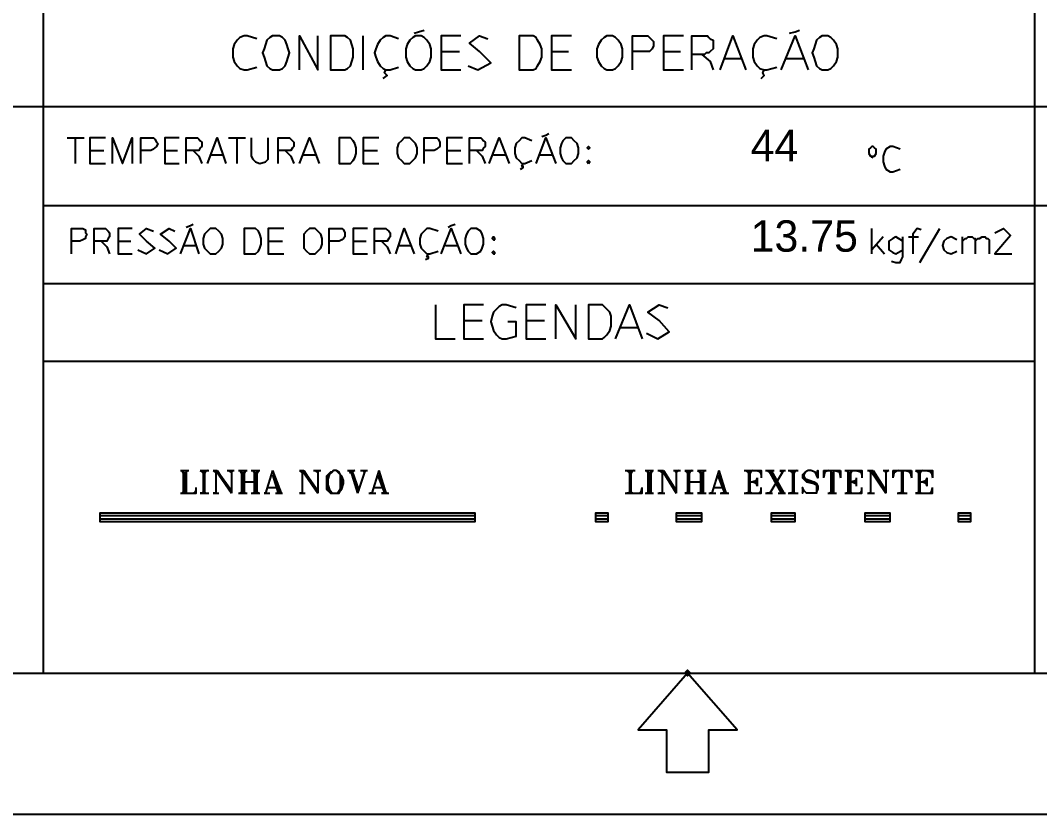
# Model space of a CAD drawing. Extents: x 0 to 597, y 0 to 422.
# Drawn here: x 257.3 to 329.2, y 0 to 56.1 of the extents above; entities that cross this region are included whole.
import ezdxf

# ---------------------------------------------------------------- set-up
doc = ezdxf.new("R2010")
doc.units = 0
doc.header["$MEASUREMENT"] = 0
doc.layers.add('GT_1', color=7, linetype='Continuous')
doc.styles.add('HTX1', font='O8116901', dxfattribs={"width": 1.02})

msp = doc.modelspace()

# ---------------------------------------------------------------- linework, layer by layer
at = {"linetype": 'Continuous'}
msp.add_lwpolyline([(0, 421.74), (597.11, 421.74), (597.11, 0), (0, 0)], close=True, dxfattribs=at)
at = {"layer": 'GT_1', "flags": 128}
for points in [[(25, 10), (583.8, 10), (583.8, 409.8)], [(258.9, 107.9), (258.9, 10)], [(328.9, 107.9), (328.9, 10)], [(274, 54.8), (273.3, 55), (273.1, 55), (272.8, 54.9), (272.6, 54.7), (272.4, 54.4), (272.3, 54.1), (272.3, 53.8), (272.3, 53.5), (272.4, 53.2), (272.6, 52.9), (272.8, 52.7), (273.1, 52.6), (273.3, 52.6), (274, 52.8)], [(275.5, 52.6), (275.6, 52.6), (275.8, 52.7), (276, 52.9), (276.1, 53.2), (276.2, 53.5), (276.3, 53.8), (276.2, 54.1), (276.1, 54.4), (276, 54.7), (275.8, 54.9), (275.6, 55), (275.4, 55), (275.1, 55), (274.9, 54.9), (274.7, 54.7), (274.6, 54.4), (274.5, 54.1), (274.4, 53.8), (274.5, 53.5), (274.6, 53.2), (274.7, 52.9), (274.9, 52.7), (275.1, 52.6), (275.4, 52.6), (275.5, 52.6)], [(277, 52.6), (277, 55), (278.3, 52.6), (278.3, 55)], [(280.1, 52.6), (280.2, 52.6), (280.4, 52.7), (280.6, 52.9), (280.7, 53.2), (280.8, 53.5), (280.8, 53.8), (280.8, 54.1), (280.7, 54.4), (280.6, 54.7), (280.4, 54.9), (280.2, 55), (280, 55), (279.2, 55), (279.2, 52.6), (280, 52.6), (280.1, 52.6)], [(281.5, 52.6), (281.5, 55)], [(284, 54.8), (283.4, 55), (283.1, 55), (282.9, 54.9), (282.7, 54.7), (282.5, 54.4), (282.4, 54.1), (282.3, 53.8), (282.4, 53.5), (282.5, 53.2), (282.7, 52.9), (282.9, 52.7), (283.1, 52.6), (283.4, 52.6), (284, 52.8)], [(285.5, 52.6), (285.6, 52.6), (285.8, 52.7), (286, 52.9), (286.2, 53.2), (286.3, 53.5), (286.3, 53.8), (286.3, 54.1), (286.2, 54.4), (286, 54.7), (285.8, 54.9), (285.6, 55), (285.4, 55), (285.2, 55), (285, 54.9), (284.8, 54.7), (284.6, 54.4), (284.5, 54.1), (284.5, 53.8), (284.5, 53.5), (284.6, 53.2), (284.8, 52.9), (285, 52.7), (285.2, 52.6), (285.4, 52.6), (285.5, 52.6)], [(285.1, 55.2), (285.4, 55.3), (285.8, 55.4)], [(288.4, 55), (287, 55), (287, 52.6), (288.4, 52.6)], [(288.9, 52.9), (289.6, 52.6), (290.5, 53.1), (289.7, 53.9), (289, 54.5), (289.7, 55), (290.3, 54.8)], [(293.4, 52.6), (293.5, 52.6), (293.7, 52.7), (293.8, 52.9), (294, 53.2), (294.1, 53.5), (294.1, 53.8), (294.1, 54.1), (294, 54.4), (293.8, 54.7), (293.7, 54.9), (293.5, 55), (293.3, 55), (292.5, 55), (292.5, 52.6), (293.3, 52.6), (293.4, 52.6)], [(296.2, 55), (294.8, 55), (294.8, 52.6), (296.2, 52.6)], [(299, 52.6), (299.1, 52.6), (299.3, 52.7), (299.5, 52.9), (299.7, 53.2), (299.8, 53.5), (299.8, 53.8), (299.8, 54.1), (299.7, 54.4), (299.5, 54.7), (299.3, 54.9), (299.1, 55), (298.9, 55), (298.7, 55), (298.5, 54.9), (298.3, 54.7), (298.1, 54.4), (298, 54.1), (298, 53.8), (298, 53.5), (298.1, 53.2), (298.3, 52.9), (298.5, 52.7), (298.7, 52.6), (298.9, 52.6), (299, 52.6)], [(300.5, 52.6), (300.5, 55), (301.4, 55), (301.6, 55), (301.7, 54.9), (301.8, 54.8), (301.9, 54.7), (302, 54.6), (302, 54.4), (302, 54.3), (301.9, 54.1), (301.8, 54), (301.7, 53.9), (301.6, 53.9), (301.4, 53.9), (300.5, 53.9)], [(304.1, 55), (302.7, 55), (302.7, 52.6), (304.1, 52.6)], [(304.7, 52.6), (304.7, 55), (305.6, 55), (305.8, 55), (305.9, 54.9), (306, 54.8), (306.2, 54.7), (306.2, 54.5), (306.2, 54.4), (306.2, 54.2), (306.2, 54.1), (306, 53.9), (305.9, 53.8), (305.7, 53.8), (305.6, 53.7), (304.7, 53.7)], [(306.7, 52.6), (307.6, 55), (308.5, 52.6)], [(310.7, 54.8), (310, 55), (309.8, 55), (309.5, 54.9), (309.3, 54.7), (309.1, 54.4), (309, 54.1), (309, 53.8), (309, 53.5), (309.1, 53.2), (309.3, 52.9), (309.5, 52.7), (309.8, 52.6), (310, 52.6), (310.7, 52.8)], [(311, 52.6), (312, 55), (312.9, 52.6)], [(311.6, 55.2), (312, 55.3), (312.3, 55.4)], [(314.2, 52.6), (314.3, 52.6), (314.5, 52.7), (314.7, 52.9), (314.9, 53.2), (315, 53.5), (315, 53.8), (315, 54.1), (314.9, 54.4), (314.7, 54.7), (314.5, 54.9), (314.3, 55), (314.1, 55), (313.9, 55), (313.7, 54.9), (313.5, 54.7), (313.4, 54.4), (313.3, 54.1), (313.2, 53.8), (313.3, 53.5), (313.4, 53.2), (313.5, 52.9), (313.7, 52.7), (313.9, 52.6), (314.1, 52.6), (314.2, 52.6)], [(287, 53.9), (288.3, 53.9)], [(294.8, 53.9), (296, 53.9)], [(302.7, 53.9), (303.9, 53.9)], [(305.4, 53.7), (306, 53.2), (306.2, 52.6)], [(307, 53.4), (308.2, 53.4)], [(311.3, 53.4), (312.6, 53.4)], [(282.9, 52), (283.2, 52.2), (283, 52.4), (283.1, 52.6)], [(309.6, 52), (309.8, 52.2), (309.7, 52.4), (309.8, 52.6)], [(453.8, 50), (142, 50)], [(260.6, 47.8), (261.8, 47.8)], [(261.2, 46), (261.2, 47.8)], [(263.3, 47.8), (262.2, 47.8), (262.2, 46), (263.3, 46)], [(263.8, 46), (263.8, 47.8), (264.5, 46), (265.2, 47.8), (265.2, 46)], [(265.8, 46), (265.8, 47.8), (266.5, 47.8), (266.7, 47.8), (266.8, 47.7), (266.9, 47.5), (267, 47.4), (266.9, 47.2), (266.8, 47.1), (266.7, 47), (266.5, 46.9), (265.8, 46.9)], [(268.5, 47.8), (267.5, 47.8), (267.5, 46), (268.5, 46)], [(269, 46), (269, 47.8), (269.6, 47.8), (269.8, 47.8), (269.9, 47.7), (270, 47.6), (270.1, 47.5), (270.1, 47.3), (270.1, 47.2), (270, 47.1), (269.9, 46.9), (269.8, 46.9), (269.6, 46.9), (269, 46.9)], [(270.5, 46), (271.2, 47.8), (271.8, 46)], [(272, 47.8), (273.2, 47.8)], [(272.6, 46), (272.6, 47.8)], [(273.6, 47.8), (273.6, 46.5), (273.7, 46.3), (273.9, 46.1), (274.2, 46), (274.6, 46.1), (274.8, 46.3), (274.8, 46.5), (274.8, 47.8)], [(275.5, 46), (275.5, 47.8), (276.2, 47.8), (276.3, 47.8), (276.4, 47.7), (276.5, 47.6), (276.6, 47.5), (276.6, 47.3), (276.6, 47.2), (276.5, 47.1), (276.4, 46.9), (276.3, 46.9), (276.2, 46.9), (275.5, 46.9)], [(277, 46), (277.7, 47.8), (278.4, 46)], [(280.5, 46), (280.6, 46), (280.8, 46.2), (280.9, 46.4), (281, 46.7), (281, 47.1), (280.9, 47.4), (280.8, 47.6), (280.6, 47.8), (280.4, 47.8), (279.8, 47.8), (279.8, 46), (280.4, 46), (280.5, 46)], [(282.6, 47.8), (281.5, 47.8), (281.5, 46), (282.6, 46)], [(284.7, 46), (284.8, 46), (285, 46.2), (285.2, 46.4), (285.3, 46.7), (285.3, 47.1), (285.2, 47.4), (285, 47.6), (284.8, 47.8), (284.6, 47.8), (284.4, 47.8), (284.2, 47.6), (284, 47.4), (283.9, 47.1), (283.9, 46.7), (284, 46.4), (284.2, 46.2), (284.4, 46), (284.6, 46), (284.7, 46)], [(285.8, 46), (285.8, 47.8), (286.5, 47.8), (286.7, 47.8), (286.8, 47.7), (286.9, 47.5), (286.9, 47.4), (286.9, 47.2), (286.8, 47.1), (286.7, 47), (286.5, 46.9), (285.8, 46.9)], [(288.5, 47.8), (287.4, 47.8), (287.4, 46), (288.5, 46)], [(289, 46), (289, 47.8), (289.6, 47.8), (289.8, 47.8), (289.9, 47.7), (290, 47.6), (290.1, 47.5), (290.1, 47.3), (290.1, 47.2), (290, 47.1), (289.9, 46.9), (289.8, 46.9), (289.6, 46.9), (289, 46.9)], [(290.4, 46), (291.1, 47.8), (291.8, 46)], [(293.4, 47.6), (292.9, 47.8), (292.7, 47.8), (292.5, 47.6), (292.3, 47.4), (292.2, 47.1), (292.2, 46.7), (292.3, 46.4), (292.5, 46.2), (292.7, 46), (292.9, 46), (293.4, 46.2)], [(293.7, 46), (294.4, 47.8), (295.1, 46)], [(294.1, 47.9), (294.4, 48), (294.6, 48.1)], [(296.1, 46), (296.2, 46), (296.4, 46.2), (296.6, 46.4), (296.7, 46.7), (296.7, 47.1), (296.6, 47.4), (296.4, 47.6), (296.2, 47.8), (296, 47.8), (295.8, 47.8), (295.6, 47.6), (295.5, 47.4), (295.4, 47.1), (295.4, 46.7), (295.5, 46.4), (295.6, 46.2), (295.8, 46), (296, 46), (296.1, 46)], [(262.2, 46.9), (263.2, 46.9)], [(267.5, 46.9), (268.4, 46.9)], [(269.5, 46.9), (269.9, 46.5), (270.1, 46)], [(276, 46.9), (276.4, 46.5), (276.6, 46)], [(281.5, 46.9), (282.5, 46.9)], [(287.4, 46.9), (288.4, 46.9)], [(289.5, 46.9), (289.9, 46.5), (290.1, 46)], [(297.4, 47), (297.5, 47.1), (297.4, 47.2), (297.3, 47.1), (297.4, 47)], [(317.4, 46.4), (317.5, 46.5), (317.6, 46.5), (317.7, 46.7), (317.7, 46.8), (317.7, 47), (317.6, 47.1), (317.5, 47.2), (317.4, 47.2), (317.3, 47.1), (317.2, 47), (317.2, 46.8), (317.2, 46.7), (317.3, 46.5), (317.4, 46.5), (317.4, 46.4)], [(319.4, 47), (318.9, 47.2), (318.7, 47.2), (318.4, 47), (318.3, 46.8), (318.2, 46.5), (318.2, 46.1), (318.3, 45.8), (318.4, 45.6), (318.7, 45.4), (318.9, 45.4), (319.4, 45.6)], [(270.7, 46.6), (271.6, 46.6)], [(277.2, 46.6), (278.1, 46.6)], [(290.7, 46.6), (291.6, 46.6)], [(293.9, 46.6), (294.9, 46.6)], [(297.4, 46), (297.5, 46.1), (297.4, 46.2), (297.3, 46.1), (297.4, 46)], [(292.6, 45.6), (292.8, 45.7), (292.8, 45.8), (292.7, 45.8), (292.8, 46)], [(328.9, 43), (258.9, 43)], [(453.8, 43), (328.9, 43)], [(260.9, 39.6), (260.9, 41.4), (261.5, 41.4), (261.6, 41.4), (261.7, 41.4), (261.9, 41.3), (261.9, 41.1), (262, 41), (261.9, 40.8), (261.9, 40.7), (261.7, 40.6), (261.5, 40.5), (260.9, 40.5)], [(262.5, 39.6), (262.5, 41.4), (263.1, 41.4), (263.3, 41.4), (263.4, 41.3), (263.5, 41.2), (263.6, 41.1), (263.6, 40.9), (263.6, 40.8), (263.5, 40.7), (263.4, 40.5), (263.3, 40.5), (263.1, 40.5), (262.5, 40.5)], [(265.2, 41.4), (264.2, 41.4), (264.2, 39.6), (265.2, 39.6)], [(265.6, 39.9), (266.2, 39.6), (266.8, 40), (266.2, 40.5), (265.7, 41), (266.2, 41.4), (266.7, 41.2)], [(267.1, 39.9), (267.7, 39.6), (268.3, 40), (267.8, 40.5), (267.2, 41), (267.8, 41.4), (268.2, 41.2)], [(268.6, 39.6), (269.3, 41.4), (269.9, 39.6)], [(269, 41.5), (269.3, 41.6), (269.5, 41.7)], [(271, 39.6), (271.1, 39.6), (271.3, 39.8), (271.5, 40), (271.6, 40.3), (271.6, 40.7), (271.5, 41), (271.3, 41.2), (271.1, 41.4), (270.9, 41.4), (270.7, 41.4), (270.5, 41.2), (270.3, 41), (270.2, 40.7), (270.2, 40.3), (270.3, 40), (270.5, 39.8), (270.7, 39.6), (270.9, 39.6), (271, 39.6)], [(273.8, 39.6), (273.9, 39.6), (274.1, 39.8), (274.2, 40), (274.3, 40.3), (274.3, 40.7), (274.2, 41), (274.1, 41.2), (273.9, 41.4), (273.7, 41.4), (273.1, 41.4), (273.1, 39.6), (273.7, 39.6), (273.8, 39.6)], [(275.9, 41.4), (274.8, 41.4), (274.8, 39.6), (275.9, 39.6)], [(278, 39.6), (278.1, 39.6), (278.3, 39.8), (278.5, 40), (278.6, 40.3), (278.6, 40.7), (278.5, 41), (278.3, 41.2), (278.1, 41.4), (277.9, 41.4), (277.7, 41.4), (277.5, 41.2), (277.3, 41), (277.3, 40.7), (277.3, 40.3), (277.3, 40), (277.5, 39.8), (277.7, 39.6), (277.9, 39.6), (278, 39.6)], [(279.1, 39.6), (279.1, 41.4), (279.8, 41.4), (280, 41.4), (280.1, 41.3), (280.2, 41.1), (280.2, 41), (280.2, 40.8), (280.1, 40.7), (280, 40.6), (279.8, 40.5), (279.1, 40.5)], [(281.8, 41.4), (280.8, 41.4), (280.8, 39.6), (281.8, 39.6)], [(282.3, 39.6), (282.3, 41.4), (282.9, 41.4), (283.1, 41.4), (283.2, 41.3), (283.3, 41.2), (283.4, 41.1), (283.4, 40.9), (283.4, 40.8), (283.3, 40.7), (283.2, 40.5), (283.1, 40.5), (282.9, 40.5), (282.3, 40.5)], [(283.8, 39.6), (284.4, 41.4), (285.1, 39.6)], [(286.8, 41.2), (286.2, 41.4), (286, 41.4), (285.8, 41.2), (285.6, 41), (285.5, 40.7), (285.5, 40.3), (285.6, 40), (285.8, 39.8), (286, 39.6), (286.2, 39.6), (286.8, 39.8)], [(287, 39.6), (287.7, 41.4), (288.4, 39.6)], [(287.5, 41.5), (287.7, 41.6), (288, 41.7)], [(289.4, 39.6), (289.5, 39.6), (289.8, 39.8), (289.9, 40), (290, 40.3), (290, 40.7), (289.9, 41), (289.8, 41.2), (289.5, 41.4), (289.3, 41.4), (289.1, 41.4), (288.9, 41.2), (288.8, 41), (288.7, 40.7), (288.7, 40.3), (288.8, 40), (288.9, 39.8), (289.1, 39.6), (289.3, 39.6), (289.4, 39.6)], [(317.4, 39.6), (317.4, 41.4)], [(320.9, 41.3), (320.6, 41.4), (320.3, 41), (320.3, 39.6)], [(320.8, 39), (322.2, 41.4)], [(326.1, 41.1), (326.7, 41.4), (327.2, 40.9), (326.1, 39.6), (327.3, 39.6)], [(263, 40.5), (263.4, 40.1), (263.6, 39.6)], [(264.2, 40.5), (265.1, 40.5)], [(274.8, 40.5), (275.8, 40.5)], [(280.8, 40.5), (281.7, 40.5)], [(282.8, 40.5), (283.2, 40.1), (283.4, 39.6)], [(290.8, 40.6), (290.8, 40.7), (290.7, 40.8), (290.6, 40.7), (290.7, 40.6), (290.8, 40.6)], [(318.2, 40.8), (317.4, 39.9)], [(317.7, 40.3), (318.3, 39.6)], [(319.6, 40.5), (319.1, 40.8), (318.9, 40.7), (318.6, 40.5), (318.6, 40.2), (318.6, 39.9), (318.9, 39.7), (319.1, 39.6), (319.6, 39.9)], [(318.8, 39.1), (319.1, 39), (319.4, 39), (319.5, 39.2), (319.6, 39.4), (319.6, 40.8)], [(320, 40.8), (320.7, 40.8)], [(323.4, 40.6), (323, 40.8), (322.7, 40.7), (322.5, 40.5), (322.4, 40.2), (322.5, 39.9), (322.7, 39.7), (323, 39.6), (323.4, 39.8)], [(323.8, 39.6), (323.8, 40.8)], [(323.8, 40.5), (323.9, 40.6), (324, 40.7), (324.1, 40.7), (324.2, 40.8), (324.4, 40.8), (324.5, 40.8), (324.6, 40.7), (324.7, 40.7), (324.7, 40.6), (324.7, 40.5), (324.7, 39.6)], [(324.7, 40.5), (324.8, 40.6), (324.9, 40.7), (325, 40.7), (325.2, 40.8), (325.3, 40.8), (325.4, 40.8), (325.5, 40.7), (325.6, 40.7), (325.7, 40.6), (325.7, 40.5), (325.7, 39.6)], [(268.8, 40.2), (269.7, 40.2)], [(284, 40.2), (284.9, 40.2)], [(285.9, 39.2), (286.1, 39.3), (286.1, 39.4), (286, 39.4), (286.1, 39.6)], [(287.3, 40.2), (288.2, 40.2)], [(290.8, 39.6), (290.8, 39.7), (290.7, 39.8), (290.6, 39.7), (290.7, 39.6), (290.8, 39.6)], [(328.9, 37.5), (258.9, 37.5)], [(286.6, 36), (286.6, 33.6), (288, 33.6)], [(290, 36), (288.6, 36), (288.6, 33.6), (290, 33.6)], [(292.3, 35.8), (291.6, 36), (291.3, 36), (291.1, 35.9), (290.9, 35.7), (290.7, 35.5), (290.6, 35.2), (290.5, 34.8), (290.6, 34.5), (290.7, 34.2), (290.9, 33.9), (291.1, 33.7), (291.3, 33.6), (291.6, 33.6), (292.3, 33.8), (292.3, 34.8), (291.7, 34.8)], [(294.4, 36), (293, 36), (293, 33.6), (294.4, 33.6)], [(295.1, 33.6), (295.1, 36), (296.5, 33.6), (296.5, 36)], [(298.3, 33.6), (298.4, 33.6), (298.5, 33.7), (298.7, 33.9), (298.9, 34.2), (299, 34.5), (299, 34.8), (299, 35.2), (298.9, 35.5), (298.7, 35.7), (298.5, 35.9), (298.4, 36), (298.2, 36), (297.4, 36), (297.4, 33.6), (298.2, 33.6), (298.3, 33.6)], [(299.3, 33.6), (300.3, 36), (301.2, 33.6)], [(301.5, 34), (302.3, 33.6), (303.1, 34.1), (302.4, 34.9), (301.6, 35.5), (302.4, 36), (303, 35.8)], [(288.6, 34.9), (289.9, 34.9)], [(293, 34.9), (294.3, 34.9)], [(299.6, 34.4), (300.9, 34.4)], [(328.9, 32), (258.9, 32)], [(268.6, 24.3), (269.2, 24.3)], [(268.7, 24.3), (268.8, 24.2)], [(268.7, 24.3), (268.8, 24.1)], [(268.8, 24.3), (268.8, 22.7)], [(268.9, 24.2), (268.9, 22.7)], [(269, 24.3), (269, 22.7)], [(269, 24.3), (269, 24.1)], [(269.1, 24.3), (269, 24.2)], [(270, 24.3), (270.6, 24.3)], [(270, 24.3), (270.2, 24.2)], [(270.1, 24.3), (270.2, 24.1)], [(270.2, 24.3), (270.2, 22.7)], [(270.3, 24.3), (270.3, 22.7)], [(270.4, 24.3), (270.3, 24.1)], [(270.5, 24.3), (270.3, 24.2)], [(270.3, 24.2), (270.3, 22.7)], [(270.9, 24.3), (271.2, 24.3)], [(270.9, 24.3), (271.1, 24.2)], [(271.1, 24.3), (271.1, 22.7)], [(271.1, 24.3), (272.2, 22.7)], [(271.2, 24.3), (272.1, 22.9)], [(271.2, 24.3), (272.2, 22.9)], [(271.9, 24.3), (272.4, 24.3)], [(272, 24.3), (272.2, 24.2)], [(272.3, 24.3), (272.2, 24.2)], [(272.2, 24.2), (272.2, 22.7)], [(272.7, 24.3), (273.3, 24.3)], [(272.8, 24.3), (272.9, 24.2)], [(272.8, 24.3), (272.9, 24.1)], [(272.9, 24.3), (272.9, 22.7)], [(273, 24.2), (273, 22.7)], [(273.1, 24.3), (273.1, 22.7)], [(273.2, 24.3), (273.1, 24.1)], [(273.2, 24.3), (273.1, 24.2)], [(273.6, 24.3), (274.2, 24.3)], [(273.7, 24.3), (273.8, 24.2)], [(273.8, 24.3), (273.8, 22.7)], [(273.8, 24.3), (273.8, 24.1)], [(273.9, 24.2), (273.9, 22.7)], [(274, 24.3), (274, 22.7)], [(274.1, 24.3), (274, 24.1)], [(274.1, 24.3), (274, 24.2)], [(275.1, 24.3), (274.6, 22.7)], [(275.1, 24.3), (275.7, 22.7)], [(275.1, 24), (275.5, 22.7)], [(275.1, 24), (275.6, 22.7)], [(277, 24.3), (277.3, 24.3)], [(277, 24.3), (277.2, 24.2)], [(277.2, 24.3), (277.2, 22.7)], [(277.2, 24.3), (278.3, 22.7)], [(277.3, 24.3), (278.2, 22.9)], [(277.3, 24.3), (278.3, 22.9)], [(278, 24.3), (278.5, 24.3)], [(278.1, 24.3), (278.3, 24.2)], [(278.4, 24.3), (278.3, 24.2)], [(278.3, 24.2), (278.3, 22.7)], [(279.3, 24.2), (279.2, 24.2), (279, 24), (278.9, 23.9), (278.9, 23.6), (278.9, 23.4), (278.9, 23), (279, 22.9), (279.2, 22.7), (279.4, 22.7), (279.6, 22.7), (279.8, 22.7), (279.9, 22.9), (280, 23), (280.1, 23.4), (280.1, 23.6), (280, 23.9), (279.9, 24), (279.8, 24.2), (279.6, 24.3), (279.4, 24.3), (279.3, 24.2)], [(279.1, 24), (279, 23.9), (278.9, 23.7), (278.9, 23.3), (279, 23), (279.1, 22.9)], [(279.4, 24.3), (279.3, 24.2), (279.1, 24), (279, 23.7), (279, 23.3), (279.1, 23), (279.3, 22.7), (279.4, 22.7)], [(279.6, 22.7), (279.7, 22.7), (279.9, 23), (279.9, 23.3), (279.9, 23.7), (279.9, 24), (279.7, 24.2), (279.6, 24.3)], [(279.9, 22.9), (279.9, 23), (280, 23.3), (280, 23.7), (279.9, 23.9), (279.9, 24)], [(280.4, 24.3), (280.9, 24.3)], [(280.5, 24.3), (280.6, 24.1)], [(280.6, 24.3), (281.1, 22.7)], [(280.6, 24.3), (281.1, 22.9), (281.1, 22.7)], [(280.7, 24.3), (281.2, 22.9)], [(280.8, 24.3), (280.7, 24.1)], [(280.9, 24.3), (280.7, 24.2)], [(281.6, 24.2), (281.1, 22.7)], [(281.3, 24.3), (281.8, 24.3)], [(281.5, 24.3), (281.6, 24.2)], [(281.7, 24.3), (281.6, 24.2)], [(282.6, 24.3), (282.1, 22.7)], [(282.5, 24), (283, 22.7)], [(282.6, 24.3), (283.1, 22.7)], [(282.6, 24), (283.1, 22.7)], [(300, 24.3), (300.7, 24.3)], [(300.1, 24.3), (300.3, 24.2)], [(300.2, 24.3), (300.3, 24.1)], [(300.3, 24.3), (300.3, 22.7)], [(300.3, 24.2), (300.3, 22.7)], [(300.4, 24.3), (300.4, 22.7)], [(300.5, 24.3), (300.4, 24.1)], [(300.6, 24.3), (300.4, 24.2)], [(301.4, 24.3), (302, 24.3)], [(301.5, 24.3), (301.6, 24.2)], [(301.6, 24.3), (301.6, 22.7)], [(301.6, 24.3), (301.6, 24.1)], [(301.7, 24.2), (301.7, 22.7)], [(301.8, 24.3), (301.8, 22.7)], [(301.9, 24.3), (301.8, 24.1)], [(301.9, 24.3), (301.8, 24.2)], [(302.3, 24.3), (302.7, 24.3)], [(302.4, 24.3), (302.6, 24.2)], [(302.6, 24.3), (302.6, 22.7)], [(302.6, 24.3), (303.6, 22.7)], [(302.6, 24.3), (303.5, 22.9)], [(302.7, 24.3), (303.6, 22.9)], [(303.4, 24.3), (303.9, 24.3)], [(303.5, 24.3), (303.6, 24.2)], [(303.8, 24.3), (303.6, 24.2)], [(303.6, 24.2), (303.6, 22.7)], [(304.2, 24.3), (304.8, 24.3)], [(304.2, 24.3), (304.4, 24.2)], [(304.3, 24.3), (304.4, 24.1)], [(304.4, 24.3), (304.4, 22.7)], [(304.5, 24.3), (304.5, 22.7)], [(304.6, 24.3), (304.5, 24.1)], [(304.7, 24.3), (304.5, 24.2)], [(304.5, 24.2), (304.5, 22.7)], [(305.1, 24.3), (305.7, 24.3)], [(305.1, 24.3), (305.3, 24.2)], [(305.2, 24.3), (305.3, 24.1)], [(305.3, 24.3), (305.3, 22.7)], [(305.4, 24.2), (305.4, 22.7)], [(305.5, 24.3), (305.5, 22.7)], [(305.5, 24.3), (305.5, 24.1)], [(305.6, 24.3), (305.5, 24.2)], [(306.6, 24.3), (306.1, 22.7)], [(306.5, 24), (307, 22.7)], [(306.6, 24.3), (307.1, 22.7)], [(306.6, 24), (307.1, 22.7)], [(308.4, 24.3), (309.6, 24.3), (309.6, 23.8)], [(308.5, 24.3), (308.7, 24.2)], [(308.6, 24.3), (308.7, 24.1)], [(308.7, 24.3), (308.7, 22.7)], [(308.7, 24.2), (308.7, 22.7)], [(308.8, 24.3), (308.8, 22.7)], [(308.9, 24.3), (308.8, 24.1)], [(309, 24.3), (308.8, 24.2)], [(309.3, 23.8), (309.2, 23.5), (309.3, 23.2)], [(309.3, 24.3), (309.6, 24.2)], [(309.3, 23.8), (309.3, 23.2)], [(309.4, 24.3), (309.6, 24.1)], [(309.5, 24.3), (309.6, 24)], [(309.6, 24.3), (309.6, 23.8)], [(309.9, 24.3), (310.5, 24.3)], [(310, 24.3), (310.3, 24.1)], [(310.1, 24.3), (311, 22.7)], [(310.2, 24.3), (311.1, 22.7)], [(311.1, 24.2), (310.2, 22.7)], [(310.3, 24.3), (311.2, 22.7)], [(310.3, 24.3), (310.3, 24.1)], [(310.4, 24.3), (310.3, 24.2)], [(310.9, 24.3), (311.3, 24.3)], [(310.9, 24.3), (311.1, 24.2)], [(311.2, 24.3), (311.1, 24.2)], [(311.5, 24.3), (312.2, 24.3)], [(311.6, 24.3), (311.8, 24.2)], [(311.7, 24.3), (311.8, 24.1)], [(311.8, 24.3), (311.8, 22.7)], [(311.9, 24.3), (311.9, 22.7)], [(312, 24.3), (311.9, 24.1)], [(312.1, 24.3), (311.9, 24.2)], [(311.9, 24.2), (311.9, 22.7)], [(313.5, 24), (313.6, 24.3), (313.6, 23.8), (313.5, 24), (313.4, 24.2), (313.1, 24.3), (312.9, 24.3), (312.7, 24.2), (312.5, 24), (312.5, 23.8), (312.6, 23.7), (312.8, 23.5), (313.3, 23.4), (313.5, 23.3), (313.5, 23.1), (313.5, 22.9), (313.5, 22.7)], [(312.7, 24.2), (312.6, 24), (312.6, 23.9), (312.7, 23.7), (312.8, 23.7), (313.3, 23.5), (313.5, 23.4), (313.6, 23.2), (313.6, 23), (313.5, 22.8), (313.5, 22.7), (313.2, 22.7), (313, 22.7), (312.8, 22.7), (312.6, 22.9), (312.5, 23.1), (312.5, 22.7), (312.6, 22.9)], [(312.6, 23.8), (312.7, 23.7), (312.8, 23.6), (313.3, 23.4), (313.5, 23.4), (313.5, 23.2)], [(314, 24.3), (314, 23.8)], [(314, 24.3), (315.2, 24.3)], [(314.1, 24.3), (314, 23.8)], [(314.1, 24.3), (314, 24)], [(314.2, 24.3), (314, 24.1)], [(314.4, 24.3), (314, 24.2)], [(314.5, 24.3), (314.5, 22.7)], [(314.6, 24.2), (314.6, 22.7)], [(314.7, 24.3), (314.7, 22.7)], [(314.8, 24.3), (315.2, 24.2)], [(315, 24.3), (315.2, 24.1)], [(315.1, 24.3), (315.2, 24)], [(315.1, 24.3), (315.2, 23.8)], [(315.2, 24.3), (315.2, 23.8)], [(315.5, 24.3), (316.7, 24.3), (316.7, 23.8)], [(315.6, 24.3), (315.7, 24.2)], [(315.7, 24.3), (315.7, 22.7)], [(315.7, 24.3), (315.7, 24.1)], [(315.8, 24.2), (315.8, 22.7)], [(315.9, 24.3), (315.9, 22.7)], [(316, 24.3), (315.9, 24.1)], [(316, 24.3), (315.9, 24.2)], [(316.3, 24.3), (316.7, 24.2)], [(316.3, 23.8), (316.3, 23.2)], [(316.3, 23.8), (316.3, 23.5), (316.3, 23.2)], [(316.5, 24.3), (316.7, 24.1)], [(316.6, 24.3), (316.7, 24)], [(316.7, 24.3), (316.7, 23.8)], [(317.1, 24.3), (317.5, 24.3)], [(317.2, 24.3), (317.3, 24.2)], [(317.3, 24.3), (317.3, 22.7)], [(317.3, 24.3), (318.4, 22.7)], [(317.4, 24.3), (318.3, 22.9)], [(317.5, 24.3), (318.4, 22.9)], [(318.2, 24.3), (318.6, 24.3)], [(318.3, 24.3), (318.4, 24.2)], [(318.6, 24.3), (318.4, 24.2)], [(318.4, 24.2), (318.4, 22.7)], [(318.9, 24.3), (318.9, 23.8)], [(318.9, 24.3), (320.2, 24.3)], [(319, 24.3), (318.9, 23.8)], [(319.1, 24.3), (318.9, 24)], [(319.2, 24.3), (318.9, 24.1)], [(319.3, 24.3), (318.9, 24.2)], [(319.5, 24.3), (319.5, 22.7)], [(319.5, 24.2), (319.5, 22.7)], [(319.6, 24.3), (319.6, 22.7)], [(319.8, 24.3), (320.2, 24.2)], [(319.9, 24.3), (320.2, 24.1)], [(320, 24.3), (320.2, 24)], [(320.1, 24.3), (320.2, 23.8)], [(320.2, 24.3), (320.2, 23.8)], [(320.5, 24.3), (321.7, 24.3), (321.7, 23.8)], [(320.5, 24.3), (320.7, 24.2)], [(320.6, 24.3), (320.7, 24.1)], [(320.7, 24.3), (320.7, 22.7)], [(320.8, 24.3), (320.8, 22.7)], [(320.9, 24.3), (320.8, 24.1)], [(321, 24.3), (320.8, 24.2)], [(320.8, 24.2), (320.8, 22.7)], [(321.3, 23.8), (321.2, 23.5), (321.3, 23.2)], [(321.3, 24.3), (321.7, 24.2)], [(321.3, 23.8), (321.3, 23.2)], [(321.5, 24.3), (321.7, 24.1)], [(321.5, 24.3), (321.7, 24)], [(321.6, 24.3), (321.7, 23.8)], [(268.6, 22.7), (269.7, 22.7), (269.7, 23.1)], [(269.7, 22.7), (269.7, 23.1)], [(273.1, 23.5), (273.8, 23.5)], [(274.8, 23.1), (275.4, 23.1)], [(282.2, 23.1), (282.9, 23.1)], [(300, 22.7), (301.2, 22.7), (301.2, 23.1)], [(301.1, 22.7), (301.2, 23.1)], [(304.5, 23.5), (305.3, 23.5)], [(306.2, 23.1), (306.9, 23.1)], [(308.4, 22.7), (309.6, 22.7), (309.6, 23.1)], [(308.8, 23.5), (309.3, 23.5)], [(309.3, 23.6), (309, 23.5), (309.3, 23.4)], [(309.3, 23.7), (309.1, 23.5), (309.3, 23.4)], [(309.6, 22.7), (309.6, 23.1)], [(315.5, 22.7), (316.7, 22.7), (316.7, 23.1)], [(315.9, 23.5), (316.3, 23.5)], [(316.3, 23.6), (316, 23.5), (316.3, 23.4)], [(316.3, 23.7), (316.2, 23.5), (316.3, 23.4)], [(316.7, 22.7), (316.7, 23.1)], [(320.5, 22.7), (321.7, 22.7), (321.7, 23.1)], [(320.8, 23.5), (321.3, 23.5)], [(321.3, 23.6), (321, 23.5), (321.3, 23.4)], [(321.3, 23.7), (321.1, 23.5), (321.3, 23.4)], [(321.6, 22.7), (321.7, 23.1)], [(268.8, 22.8), (268.7, 22.7)], [(268.8, 22.7), (268.7, 22.7)], [(269, 22.8), (269, 22.7), (269.1, 22.7)], [(269.3, 22.7), (269.7, 22.7)], [(269.5, 22.7), (269.7, 22.8)], [(269.6, 22.7), (269.7, 22.9)], [(270, 22.7), (270.6, 22.7)], [(270.2, 22.7), (270, 22.7)], [(270.2, 22.8), (270.1, 22.7)], [(270.3, 22.8), (270.4, 22.7)], [(270.3, 22.7), (270.5, 22.7)], [(270.9, 22.7), (271.3, 22.7)], [(271.1, 22.7), (270.9, 22.7)], [(271.1, 22.7), (271.2, 22.7)], [(272.7, 22.7), (273.3, 22.7)], [(272.9, 22.8), (272.8, 22.7)], [(272.9, 22.7), (272.8, 22.7)], [(273.1, 22.8), (273.2, 22.7)], [(273.1, 22.7), (273.2, 22.7)], [(273.6, 22.7), (274.2, 22.7)], [(273.8, 22.7), (273.7, 22.7)], [(273.8, 22.8), (273.8, 22.7)], [(274, 22.8), (274.1, 22.7)], [(274, 22.7), (274.1, 22.7)], [(274.5, 22.7), (274.9, 22.7)], [(274.6, 22.7), (274.5, 22.7)], [(274.6, 22.7), (274.8, 22.7)], [(275.3, 22.7), (275.8, 22.7)], [(275.5, 22.8), (275.4, 22.7)], [(275.5, 22.7), (275.4, 22.7)], [(275.6, 22.8), (275.7, 22.7)], [(277, 22.7), (277.4, 22.7)], [(277.2, 22.7), (277, 22.7)], [(277.2, 22.7), (277.3, 22.7)], [(281.9, 22.7), (282.4, 22.7)], [(282.1, 22.7), (282, 22.7)], [(282.1, 22.7), (282.2, 22.7)], [(282.8, 22.7), (283.3, 22.7)], [(283, 22.7), (282.8, 22.7)], [(283, 22.8), (282.9, 22.7)], [(283.1, 22.8), (283.2, 22.7)], [(300.3, 22.7), (300.1, 22.7)], [(300.3, 22.8), (300.2, 22.7)], [(300.4, 22.8), (300.5, 22.7)], [(300.4, 22.7), (300.6, 22.7)], [(300.8, 22.7), (301.2, 22.7)], [(301, 22.7), (301.2, 22.9)], [(301, 22.7), (301.2, 22.8)], [(301.4, 22.7), (302, 22.7)], [(301.6, 22.7), (301.5, 22.7)], [(301.6, 22.8), (301.6, 22.7)], [(301.8, 22.8), (301.9, 22.7)], [(301.8, 22.7), (301.9, 22.7)], [(302.3, 22.7), (302.8, 22.7)], [(302.6, 22.7), (302.4, 22.7)], [(302.6, 22.7), (302.7, 22.7)], [(304.2, 22.7), (304.8, 22.7)], [(304.4, 22.7), (304.2, 22.7)], [(304.4, 22.8), (304.3, 22.7)], [(304.5, 22.8), (304.6, 22.7)], [(304.5, 22.7), (304.7, 22.7)], [(305.1, 22.7), (305.7, 22.7)], [(305.3, 22.7), (305.1, 22.7)], [(305.3, 22.8), (305.2, 22.7)], [(305.5, 22.8), (305.5, 22.7), (305.6, 22.7)], [(305.9, 22.7), (306.4, 22.7)], [(306.1, 22.7), (306, 22.7)], [(306.1, 22.7), (306.2, 22.7)], [(306.7, 22.7), (307.3, 22.7)], [(307, 22.7), (306.8, 22.7)], [(307, 22.8), (306.9, 22.7)], [(307.1, 22.8), (307.2, 22.7)], [(308.7, 22.7), (308.5, 22.7)], [(308.7, 22.8), (308.6, 22.7)], [(308.8, 22.8), (308.9, 22.7)], [(308.8, 22.7), (309, 22.7)], [(309.3, 22.7), (309.6, 22.7)], [(309.4, 22.7), (309.6, 22.8)], [(309.5, 22.7), (309.6, 22.9)], [(309.9, 22.7), (310.4, 22.7)], [(310.2, 22.7), (310, 22.7)], [(310.2, 22.7), (310.3, 22.7)], [(310.8, 22.7), (311.3, 22.7)], [(311, 22.8), (310.9, 22.7)], [(311, 22.7), (310.9, 22.7)], [(311, 22.8), (311.2, 22.7)], [(311.5, 22.7), (312.2, 22.7)], [(311.8, 22.7), (311.6, 22.7)], [(311.8, 22.8), (311.7, 22.7)], [(311.9, 22.8), (312, 22.7)], [(311.9, 22.7), (312.1, 22.7)], [(314.3, 22.7), (314.9, 22.7)], [(314.5, 22.8), (314.4, 22.7)], [(314.5, 22.7), (314.4, 22.7)], [(314.7, 22.8), (314.7, 22.7), (314.8, 22.7)], [(315.7, 22.7), (315.6, 22.7)], [(315.7, 22.8), (315.7, 22.7)], [(315.9, 22.8), (316, 22.7)], [(315.9, 22.7), (316, 22.7)], [(316.3, 22.7), (316.7, 22.7)], [(316.5, 22.7), (316.7, 22.8)], [(316.6, 22.7), (316.7, 22.9)], [(317.1, 22.7), (317.6, 22.7)], [(317.3, 22.7), (317.2, 22.7)], [(317.3, 22.7), (317.5, 22.7)], [(319.2, 22.7), (319.9, 22.7)], [(319.5, 22.7), (319.3, 22.7)], [(319.5, 22.8), (319.4, 22.7)], [(319.6, 22.8), (319.7, 22.7)], [(319.6, 22.7), (319.8, 22.7)], [(320.7, 22.7), (320.5, 22.7)], [(320.7, 22.8), (320.6, 22.7)], [(320.8, 22.8), (320.9, 22.7)], [(320.8, 22.7), (321, 22.7)], [(321.3, 22.7), (321.7, 22.7)], [(321.5, 22.7), (321.7, 22.9)], [(321.5, 22.7), (321.7, 22.8)], [(262.9, 20.9), (289.4, 20.9), (289.4, 21.1), (262.9, 21.1), (262.9, 20.7), (289.4, 20.7), (289.4, 21.3), (262.9, 21.3), (262.9, 21), (262.9, 20.9)], [(297.9, 20.9), (298.8, 20.9), (298.8, 21.1), (297.9, 21.1), (297.9, 20.7), (298.8, 20.7), (298.8, 21.3), (297.9, 21.3), (297.9, 21), (297.9, 20.9)], [(303.6, 20.9), (305.4, 20.9), (305.4, 21.1), (303.6, 21.1), (303.6, 20.7), (305.4, 20.7), (305.4, 21.3), (303.6, 21.3), (303.6, 21), (303.6, 20.9)], [(310.3, 20.9), (312, 20.9), (312, 21.1), (310.3, 21.1), (310.3, 20.7), (312, 20.7), (312, 21.3), (310.3, 21.3), (310.3, 21), (310.3, 20.9)], [(316.9, 20.9), (318.7, 20.9), (318.7, 21.1), (316.9, 21.1), (316.9, 20.7), (318.7, 20.7), (318.7, 21.3), (316.9, 21.3), (316.9, 21), (316.9, 20.9)], [(323.5, 20.9), (324.4, 20.9), (324.4, 21.1), (323.5, 21.1), (323.5, 20.7), (324.4, 20.7), (324.4, 21.3), (323.5, 21.3), (323.5, 21), (323.5, 20.9)], [(304.3, 10.1), (304.4, 10.2), (304.6, 10), (304.4, 9.8), (304.2, 10), (304.3, 10.1)], [(304.3, 10), (304.4, 10.1), (304.5, 10), (304.4, 9.9), (304.3, 10)], [(306.9, 6), (307.9, 6), (304.4, 10), (300.9, 6), (302.9, 6), (302.9, 3), (305.9, 3), (305.9, 6), (306.9, 6)]]:
    msp.add_lwpolyline(points, dxfattribs=at)

# ---------------------------------------------------------------- texts
at = {"layer": 'GT_1', "style": 'HTX1', "width": 1.02}
for s, p in [('44', (308.85, 46.15)), ('13.75', (308.85, 39.76))]:
    msp.add_text(s, height=2.2188, dxfattribs=at).set_placement(p)

doc.saveas('drawing.dxf')
